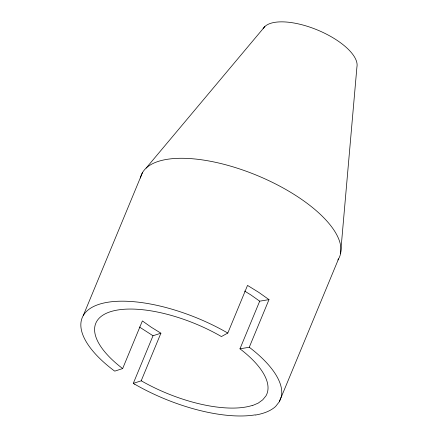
<?xml version="1.0" encoding="UTF-8"?>
<svg xmlns="http://www.w3.org/2000/svg" width="438" height="438" viewBox="0 0 438 438"><rect width="100%" height="100%" fill="white"/><g stroke="black" fill="none" stroke-linecap="round" stroke-linejoin="round"><path stroke-width="0.66" d="M340.578 253.542L356.926 66.937A50.753 20.646 22.5 0 0 316.844 29.746A50.753 20.646 22.5 0 0 263.145 28.678M255.305 415.06A107.233 43.718 22.7 0 0 275.677 406.387L279.334 401.75L281.382 396.445A107.233 43.614 22.5 0 0 249.266 347.252L268.998 299.614L258.754 292.36L247.53 285.417L227.798 333.055L221.436 336.559A92.56 37.646 22.5 0 0 110.327 311.752A92.56 37.646 22.5 0 0 122.651 368.572L114.756 371.134L113.354 370.143A107.233 43.614 22.5 0 1 99.076 304.306A107.233 43.614 22.5 0 1 227.798 333.055M83.247 315.606L142.438 172.703M122.651 368.572L142.383 320.939L151.219 327.202L160.91 333.192L141.184 380.83L133.283 383.387L134.822 384.34M133.283 383.387L153.015 335.754L160.91 333.192M252.288 405.643L258.185 403.13L262.729 399.828L265.954 395.886A92.56 37.646 22.5 0 0 239.964 348.818L259.696 301.18L268.998 299.614M279.334 401.75L338.563 258.88M146.133 168.099L264.891 26.499M239.964 348.818L249.266 347.252M244.585 291.04L250.859 294.916L259.696 301.18M153.015 335.754L139.454 327.022M140.428 178.042A107.233 43.614 22.5 0 1 257.336 175.556A107.233 43.614 22.5 0 1 337.884 259.969M252.08 405.506A92.56 37.476 22.3 0 1 141.244 380.792M255.069 414.879A107.233 43.45 22.4 0 1 134.882 384.301"/></g></svg>
